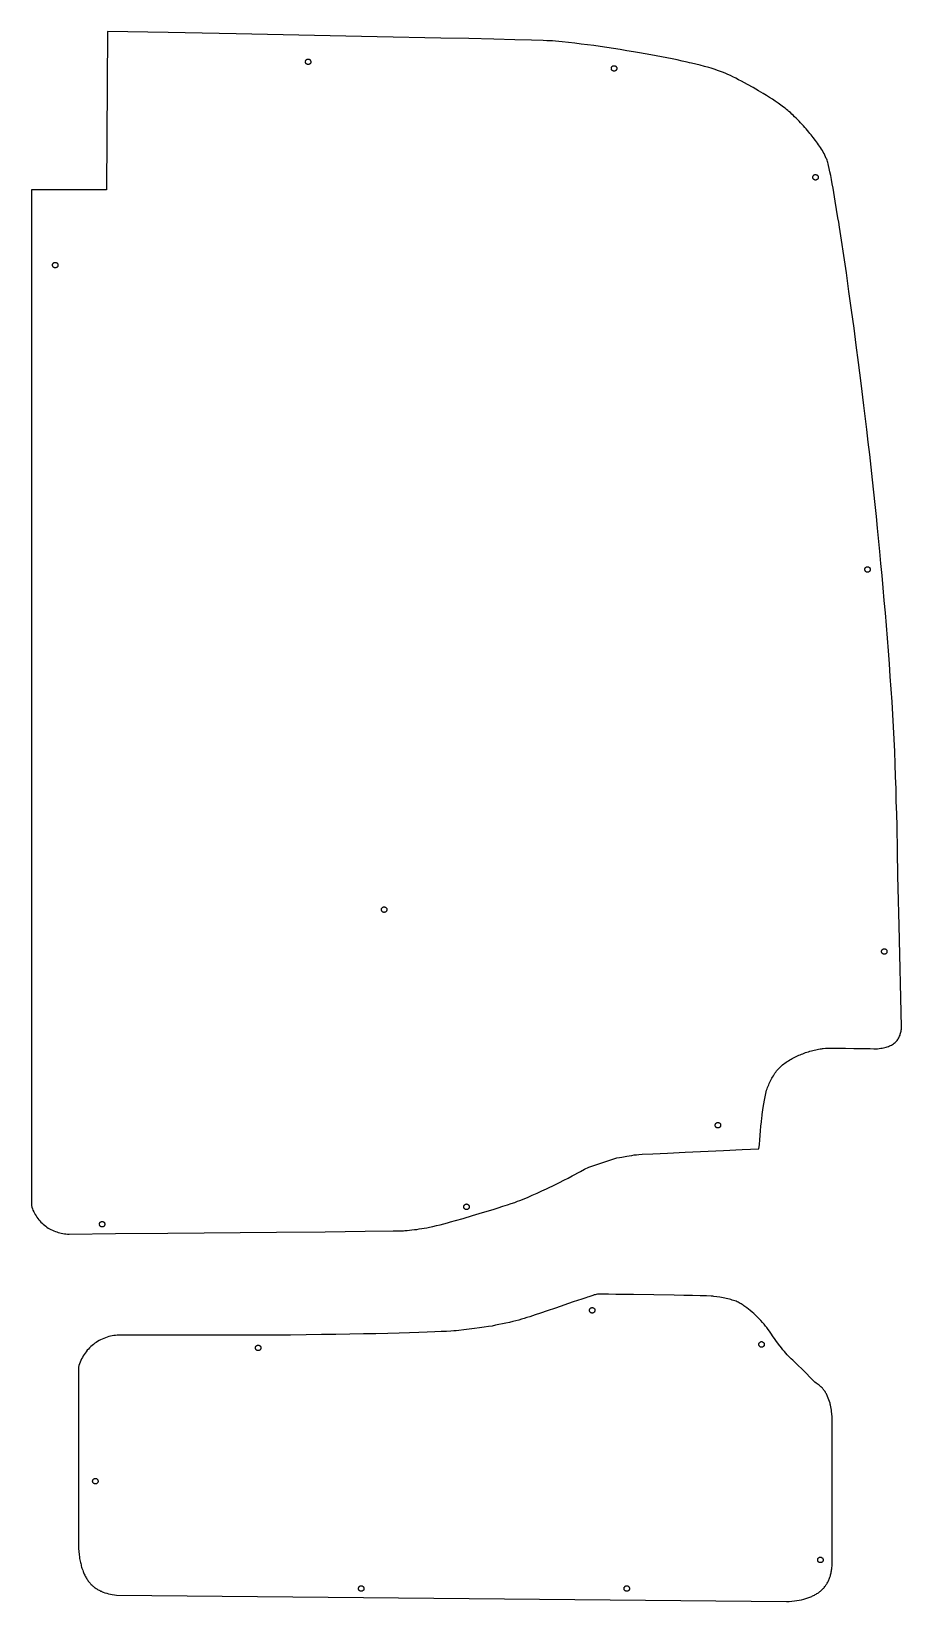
# Model space of a CAD drawing. Extents: x 100 to 8621, y -7991 to 8.
# Drawn here: x 3629 to 4263, y -6687 to -5544 of the extents above; entities that cross this region are included whole.
import ezdxf

# ---------------------------------------------------------------- set-up
doc = ezdxf.new("R2010")
doc.units = 0
doc.layers.add('Default_Layer', color=1, linetype='CONTINUOUS')

msp = doc.modelspace()

# ---------------------------------------------------------------- linework, layer by layer
at = {"layer": 'Default_Layer'}
for points in [[(4055.1, -6364.3), (4056.9, -6364), (4058.7, -6363.7), (4062.3, -6363), (4064.1, -6362.7), (4065.9, -6362.4), (4067.7, -6362.1), (4069.5, -6361.9), (4071, -6361.8), (4073.5, -6361.6), (4081.3, -6361.2), (4092, -6360.7), (4104.8, -6360.1), (4132.9, -6358.8), (4146.5, -6358.2), (4158.6, -6357.7), (4158.9, -6354.4), (4159.2, -6351.1), (4159.8, -6344.4), (4160.1, -6341.1), (4160.4, -6338), (4160.7, -6335.1), (4160.9, -6333.7), (4161, -6332.5), (4161.8, -6327.4), (4162.2, -6324.8), (4162.6, -6322.2), (4162.8, -6320.9), (4163.1, -6319.7), (4163.3, -6318.5), (4163.6, -6317.3), (4163.9, -6316.1), (4164.2, -6315), (4164.6, -6314), (4164.9, -6313), (4165.3, -6312), (4165.7, -6311), (4166.1, -6310), (4166.6, -6309.1), (4167, -6308.1), (4167.5, -6307.1), (4168, -6306.2), (4168.5, -6305.3), (4169.1, -6304.4), (4169.6, -6303.5), (4170.2, -6302.6), (4170.8, -6301.7), (4171.5, -6300.9), (4172.1, -6300.1), (4172.8, -6299.3), (4173.5, -6298.5), (4174.3, -6297.8), (4175.1, -6297.1), (4175.8, -6296.4), (4176.7, -6295.8), (4177.5, -6295.1), (4178.4, -6294.5), (4179.2, -6293.9), (4180.1, -6293.4), (4181.1, -6292.8), (4182, -6292.3), (4182.9, -6291.8), (4183.8, -6291.3), (4185.7, -6290.4), (4187.6, -6289.5), (4188.6, -6289.1), (4189.6, -6288.7), (4190.6, -6288.3), (4191.6, -6287.9), (4192.6, -6287.5), (4193.6, -6287.2), (4194.7, -6286.9), (4195.7, -6286.5), (4196.8, -6286.2), (4197.8, -6286), (4198.9, -6285.7), (4200, -6285.4), (4201, -6285.2), (4202.1, -6285), (4203.2, -6284.8), (4204.2, -6284.7), (4204.8, -6284.6), (4205.5, -6284.5), (4207.1, -6284.4), (4209, -6284.4), (4211.1, -6284.3), (4213.5, -6284.3), (4216.1, -6284.3), (4221.7, -6284.4), (4227.7, -6284.5), (4233.7, -6284.6), (4239.6, -6284.6), (4242.4, -6284.7), (4245, -6284.7), (4246.2, -6284.6), (4247.3, -6284.4), (4248.3, -6284.3), (4249.3, -6284.1), (4250.3, -6283.9), (4251.2, -6283.6), (4252.1, -6283.3), (4253, -6283), (4253.8, -6282.7), (4254.5, -6282.4), (4255.2, -6282), (4255.9, -6281.6), (4256.6, -6281.1), (4257.2, -6280.7), (4257.8, -6280.2), (4258.3, -6279.7), (4258.8, -6279.1), (4259.3, -6278.6), (4259.7, -6278), (4260.1, -6277.4), (4260.5, -6276.8), (4260.8, -6276.2), (4261.1, -6275.5), (4261.4, -6274.8), (4261.6, -6274.1), (4261.8, -6273.4), (4262, -6272.7), (4262.2, -6271.9), (4262.3, -6271.2), (4262.4, -6270.4), (4262.5, -6269.6), (4262.5, -6268.8), (4260.7, -6194.9), (4260.5, -6185.9), (4260.3, -6176.8), (4259.9, -6158.7), (4259.5, -6140.6), (4259.2, -6122.5), (4259, -6113.5), (4258.7, -6104.4), (4258.5, -6095.4), (4258.2, -6086.3), (4257.9, -6077.3), (4257.5, -6068.2), (4257.1, -6059.2), (4256.6, -6050.1), (4256.1, -6041.1), (4255.6, -6031.9), (4255, -6022.7), (4254.3, -6013.5), (4253.7, -6004.2), (4253, -5994.9), (4252.2, -5985.6), (4251.5, -5976.4), (4250.7, -5967.2), (4249.9, -5958.1), (4249.1, -5949), (4248.3, -5940), (4247.5, -5931.2), (4246.7, -5922.4), (4245, -5905.4), (4244.2, -5896.9), (4243.3, -5888.2), (4242.3, -5879.2), (4241.3, -5870.1), (4240.3, -5861), (4239.3, -5851.8), (4238.2, -5842.7), (4237.2, -5833.6), (4235.1, -5816.1), (4233, -5799.7), (4231.2, -5784.8), (4229.5, -5772), (4227.9, -5759.7), (4226.1, -5746.5), (4224.2, -5732.9), (4222.3, -5719.5), (4220.5, -5706.8), (4218.8, -5695.5), (4217.4, -5686.2), (4216.8, -5682.4), (4216.2, -5679.3), (4214.2, -5667.3), (4213.1, -5660.9), (4212.6, -5657.7), (4212, -5654.6), (4211.5, -5651.5), (4210.9, -5648.6), (4210.3, -5645.9), (4209.8, -5643.4), (4209.3, -5641.1), (4209, -5640), (4208.7, -5639.1), (4208.5, -5638.2), (4208.2, -5637.4), (4208, -5636.6), (4207.7, -5636), (4207.2, -5634.8), (4206.7, -5633.7), (4206.1, -5632.5), (4205.5, -5631.4), (4204.9, -5630.3), (4204.2, -5629.2), (4203.5, -5628.2), (4202.8, -5627.1), (4202.1, -5626.1), (4201.3, -5625), (4199.8, -5623), (4198.2, -5620.9), (4196.6, -5618.9), (4195.8, -5617.9), (4195, -5616.9), (4194, -5615.8), (4193.1, -5614.6), (4192.1, -5613.5), (4191, -5612.4), (4188.9, -5610.1), (4187.8, -5608.9), (4186.7, -5607.8), (4185.7, -5606.7), (4184.6, -5605.7), (4183.5, -5604.6), (4182.5, -5603.7), (4181.5, -5602.7), (4180.5, -5601.9), (4179.6, -5601.1), (4178.6, -5600.3), (4177.6, -5599.5), (4176.6, -5598.7), (4175.6, -5598), (4174.6, -5597.2), (4172.6, -5595.8), (4170.5, -5594.4), (4168.4, -5593), (4166.3, -5591.7), (4164.1, -5590.3), (4161.6, -5588.8), (4158.2, -5586.8), (4154.4, -5584.5), (4150.2, -5582.2), (4148, -5581), (4145.9, -5579.8), (4143.7, -5578.7), (4141.7, -5577.6), (4139.7, -5576.6), (4137.8, -5575.7), (4136, -5574.8), (4134.4, -5574.1), (4132.9, -5573.5), (4131.4, -5572.9), (4129.9, -5572.4), (4128.4, -5571.9), (4126.8, -5571.3), (4125.3, -5570.9), (4123.7, -5570.4), (4122.1, -5569.9), (4119, -5569.1), (4115.9, -5568.2), (4112.7, -5567.4), (4109.5, -5566.7), (4107.9, -5566.3), (4106.3, -5565.9), (4102.7, -5565.1), (4099.1, -5564.3), (4095.3, -5563.6), (4091.4, -5562.8), (4087.5, -5562.1), (4079.8, -5560.7), (4071.6, -5559.2), (4067.1, -5558.4), (4062.3, -5557.6), (4057.5, -5556.8), (4052.6, -5556), (4047.8, -5555.2), (4043, -5554.6), (4038.4, -5553.9), (4033.8, -5553.3), (4029.1, -5552.7), (4024.5, -5552.1), (4019.8, -5551.6), (4015.2, -5551.1), (4012.8, -5550.9), (4010.5, -5550.7), (4008.2, -5550.5), (4005.8, -5550.3), (4004.1, -5550.3), (4001.4, -5550.2), (3992.8, -5549.9), (3980.7, -5549.6), (3965.4, -5549.2), (3947.3, -5548.8), (3926.8, -5548.4), (3880.5, -5547.5), (3777.8, -5545.4), (3728.2, -5544.4), (3684, -5543.5), (3683.3, -5658.9), (3628.5, -5658.9), (3628.5, -6399), (3628.9, -6400.2), (3629.3, -6401.3), (3629.7, -6402.4), (3630.2, -6403.4), (3630.7, -6404.5), (3631.3, -6405.5), (3631.9, -6406.5), (3632.5, -6407.4), (3633.2, -6408.4), (3633.9, -6409.3), (3634.7, -6410.1), (3635.5, -6411), (3636.3, -6411.8), (3637.2, -6412.5), (3638, -6413.3), (3639, -6414), (3639.9, -6414.7), (3640.8, -6415.3), (3641.8, -6415.9), (3642.8, -6416.4), (3643.9, -6416.9), (3644.9, -6417.4), (3646, -6417.8), (3647, -6418.2), (3648.1, -6418.6), (3649.2, -6418.9), (3650.3, -6419.1), (3651.5, -6419.4), (3652.6, -6419.5), (3653.7, -6419.6), (3654.9, -6419.7), (3656, -6419.7), (3689.8, -6419.4), (3728, -6419), (3807.1, -6418.3), (3842.6, -6418), (3871.8, -6417.7), (3892, -6417.4), (3897.9, -6417.3), (3899.7, -6417.3), (3900.5, -6417.2), (3902.3, -6417.1), (3904.1, -6416.9), (3905.8, -6416.7), (3907.6, -6416.5), (3909.4, -6416.3), (3911.1, -6416), (3912.9, -6415.7), (3914.6, -6415.4), (3916.6, -6415.1), (3918.7, -6414.6), (3921.1, -6414.1), (3923.7, -6413.5), (3926.3, -6412.9), (3929, -6412.3), (3931.6, -6411.6), (3934, -6410.9), (3937.6, -6409.9), (3943, -6408.3), (3949.8, -6406.3), (3957.3, -6404.1), (3964.9, -6401.7), (3968.6, -6400.6), (3972.1, -6399.5), (3975.3, -6398.4), (3978.2, -6397.4), (3980.7, -6396.6), (3982.7, -6395.8), (3984.5, -6395.2), (3986.3, -6394.5), (3988.1, -6393.7), (3989.9, -6393), (3993.4, -6391.4), (3997, -6389.9), (4000.5, -6388.3), (4003.9, -6386.7), (4010.3, -6383.6), (4013.4, -6382.1), (4016.5, -6380.5), (4019.5, -6378.9), (4022.6, -6377.3), (4028.6, -6374.1), (4031.6, -6372.5), (4034.7, -6370.9), (4055.1, -6364.3)], [(3828.1, -5565.7), (3828.2, -5565.5), (3828.2, -5565.3), (3828.2, -5565.1), (3828.3, -5564.9), (3828.4, -5564.7), (3828.5, -5564.6), (3828.6, -5564.4), (3828.7, -5564.3), (3828.9, -5564.1), (3829, -5564), (3829.2, -5563.9), (3829.4, -5563.8), (3829.5, -5563.8), (3829.7, -5563.7), (3829.9, -5563.7), (3830.1, -5563.7), (3830.3, -5563.7), (3830.5, -5563.7), (3830.7, -5563.8), (3830.9, -5563.8), (3831.1, -5563.9), (3831.3, -5564), (3831.4, -5564.1), (3831.6, -5564.3), (3831.7, -5564.4), (3831.8, -5564.6), (3831.9, -5564.7), (3832, -5564.9), (3832.1, -5565.1), (3832.1, -5565.3), (3832.1, -5565.5), (3832.1, -5565.7), (3832.1, -5565.9), (3832.1, -5566.1), (3832.1, -5566.3), (3832, -5566.5), (3831.9, -5566.6), (3831.8, -5566.8), (3831.7, -5567), (3831.6, -5567.1), (3831.4, -5567.2), (3831.3, -5567.3), (3831.1, -5567.4), (3830.9, -5567.5), (3830.7, -5567.6), (3830.5, -5567.6), (3830.3, -5567.7), (3830.1, -5567.7), (3829.9, -5567.7), (3829.7, -5567.6), (3829.5, -5567.6), (3829.4, -5567.5), (3829.2, -5567.4), (3829, -5567.3), (3828.9, -5567.2), (3828.7, -5567.1), (3828.6, -5567), (3828.5, -5566.8), (3828.4, -5566.6), (3828.3, -5566.5), (3828.2, -5566.3), (3828.2, -5566.1), (3828.2, -5565.9), (3828.1, -5565.7)], [(4051, -5570.5), (4051.1, -5570.2), (4051.1, -5570), (4051.1, -5569.9), (4051.2, -5569.7), (4051.3, -5569.5), (4051.4, -5569.3), (4051.5, -5569.2), (4051.6, -5569), (4051.8, -5568.9), (4051.9, -5568.8), (4052.1, -5568.7), (4052.3, -5568.6), (4052.4, -5568.5), (4052.6, -5568.5), (4052.8, -5568.5), (4053, -5568.5), (4053.2, -5568.5), (4053.4, -5568.5), (4053.6, -5568.5), (4053.8, -5568.6), (4054, -5568.7), (4054.2, -5568.8), (4054.3, -5568.9), (4054.5, -5569), (4054.6, -5569.2), (4054.7, -5569.3), (4054.8, -5569.5), (4054.9, -5569.7), (4055, -5569.9), (4055, -5570), (4055, -5570.2), (4055, -5570.5), (4055, -5570.7), (4055, -5570.9), (4055, -5571), (4054.9, -5571.2), (4054.8, -5571.4), (4054.7, -5571.6), (4054.6, -5571.7), (4054.5, -5571.9), (4054.3, -5572), (4054.2, -5572.1), (4054, -5572.2), (4053.8, -5572.3), (4053.6, -5572.4), (4053.4, -5572.4), (4053.2, -5572.4), (4053, -5572.5), (4052.8, -5572.4), (4052.6, -5572.4), (4052.4, -5572.4), (4052.3, -5572.3), (4052.1, -5572.2), (4051.9, -5572.1), (4051.8, -5572), (4051.6, -5571.9), (4051.5, -5571.7), (4051.4, -5571.6), (4051.3, -5571.4), (4051.2, -5571.2), (4051.1, -5571), (4051.1, -5570.9), (4051.1, -5570.7), (4051, -5570.5)], [(4197.8, -5649.8), (4197.9, -5649.6), (4197.9, -5649.4), (4197.9, -5649.2), (4198, -5649), (4198.1, -5648.8), (4198.2, -5648.7), (4198.3, -5648.5), (4198.4, -5648.4), (4198.6, -5648.2), (4198.7, -5648.1), (4198.9, -5648), (4199.1, -5647.9), (4199.2, -5647.9), (4199.4, -5647.8), (4199.6, -5647.8), (4199.8, -5647.8), (4200, -5647.8), (4200.2, -5647.8), (4200.4, -5647.9), (4200.6, -5647.9), (4200.8, -5648), (4201, -5648.1), (4201.1, -5648.2), (4201.3, -5648.4), (4201.4, -5648.5), (4201.5, -5648.7), (4201.6, -5648.8), (4201.7, -5649), (4201.8, -5649.2), (4201.8, -5649.4), (4201.8, -5649.6), (4201.8, -5649.8), (4201.8, -5650), (4201.8, -5650.2), (4201.8, -5650.4), (4201.7, -5650.6), (4201.6, -5650.7), (4201.5, -5650.9), (4201.4, -5651.1), (4201.3, -5651.2), (4201.1, -5651.3), (4201, -5651.4), (4200.8, -5651.5), (4200.6, -5651.6), (4200.4, -5651.7), (4200.2, -5651.7), (4200, -5651.8), (4199.8, -5651.8), (4199.6, -5651.8), (4199.4, -5651.7), (4199.2, -5651.7), (4199.1, -5651.6), (4198.9, -5651.5), (4198.7, -5651.4), (4198.6, -5651.3), (4198.4, -5651.2), (4198.3, -5651.1), (4198.2, -5650.9), (4198.1, -5650.7), (4198, -5650.6), (4197.9, -5650.4), (4197.9, -5650.2), (4197.9, -5650), (4197.8, -5649.8)], [(3643.9, -5713.8), (3644, -5713.6), (3644, -5713.4), (3644, -5713.2), (3644.1, -5713), (3644.2, -5712.8), (3644.3, -5712.7), (3644.4, -5712.5), (3644.5, -5712.4), (3644.7, -5712.2), (3644.8, -5712.1), (3645, -5712), (3645.2, -5711.9), (3645.3, -5711.9), (3645.5, -5711.8), (3645.7, -5711.8), (3645.9, -5711.8), (3646.1, -5711.8), (3646.3, -5711.8), (3646.5, -5711.9), (3646.7, -5711.9), (3646.9, -5712), (3647.1, -5712.1), (3647.2, -5712.2), (3647.4, -5712.4), (3647.5, -5712.5), (3647.6, -5712.7), (3647.7, -5712.8), (3647.8, -5713), (3647.9, -5713.2), (3647.9, -5713.4), (3647.9, -5713.6), (3647.9, -5713.8), (3647.9, -5714), (3647.9, -5714.2), (3647.9, -5714.4), (3647.8, -5714.6), (3647.7, -5714.7), (3647.6, -5714.9), (3647.5, -5715.1), (3647.4, -5715.2), (3647.2, -5715.3), (3647.1, -5715.4), (3646.9, -5715.5), (3646.7, -5715.6), (3646.5, -5715.7), (3646.3, -5715.7), (3646.1, -5715.8), (3645.9, -5715.8), (3645.7, -5715.8), (3645.5, -5715.7), (3645.3, -5715.7), (3645.2, -5715.6), (3645, -5715.5), (3644.8, -5715.4), (3644.7, -5715.3), (3644.5, -5715.2), (3644.4, -5715.1), (3644.3, -5714.9), (3644.2, -5714.7), (3644.1, -5714.6), (3644, -5714.4), (3644, -5714.2), (3644, -5714), (3643.9, -5713.8)], [(4235.7, -5935.5), (4235.8, -5935.3), (4235.8, -5935.1), (4235.8, -5934.9), (4235.9, -5934.7), (4236, -5934.6), (4236.1, -5934.4), (4236.2, -5934.2), (4236.3, -5934.1), (4236.5, -5934), (4236.6, -5933.9), (4236.8, -5933.8), (4237, -5933.7), (4237.1, -5933.6), (4237.3, -5933.6), (4237.5, -5933.5), (4237.7, -5933.5), (4237.9, -5933.5), (4238.1, -5933.6), (4238.3, -5933.6), (4238.5, -5933.7), (4238.7, -5933.8), (4238.9, -5933.9), (4239, -5934), (4239.2, -5934.1), (4239.3, -5934.2), (4239.4, -5934.4), (4239.5, -5934.6), (4239.6, -5934.7), (4239.7, -5934.9), (4239.7, -5935.1), (4239.7, -5935.3), (4239.7, -5935.5), (4239.7, -5935.7), (4239.7, -5935.9), (4239.7, -5936.1), (4239.6, -5936.3), (4239.5, -5936.5), (4239.4, -5936.6), (4239.3, -5936.8), (4239.2, -5936.9), (4239, -5937.1), (4238.9, -5937.2), (4238.7, -5937.3), (4238.5, -5937.4), (4238.3, -5937.4), (4238.1, -5937.5), (4237.9, -5937.5), (4237.7, -5937.5), (4237.5, -5937.5), (4237.3, -5937.5), (4237.1, -5937.4), (4237, -5937.4), (4236.8, -5937.3), (4236.6, -5937.2), (4236.5, -5937.1), (4236.3, -5936.9), (4236.2, -5936.8), (4236.1, -5936.6), (4236, -5936.5), (4235.9, -5936.3), (4235.8, -5936.1), (4235.8, -5935.9), (4235.8, -5935.7), (4235.7, -5935.5)], [(3883.5, -6183.4), (3883.6, -6183.2), (3883.6, -6183), (3883.6, -6182.8), (3883.7, -6182.6), (3883.8, -6182.4), (3883.9, -6182.3), (3884, -6182.1), (3884.1, -6182), (3884.3, -6181.8), (3884.4, -6181.7), (3884.6, -6181.6), (3884.8, -6181.5), (3884.9, -6181.5), (3885.1, -6181.4), (3885.3, -6181.4), (3885.5, -6181.4), (3885.7, -6181.4), (3885.9, -6181.4), (3886.1, -6181.5), (3886.3, -6181.5), (3886.5, -6181.6), (3886.7, -6181.7), (3886.8, -6181.8), (3887, -6182), (3887.1, -6182.1), (3887.2, -6182.3), (3887.3, -6182.4), (3887.4, -6182.6), (3887.5, -6182.8), (3887.5, -6183), (3887.5, -6183.2), (3887.5, -6183.4), (3887.5, -6183.6), (3887.5, -6183.8), (3887.5, -6184), (3887.4, -6184.1), (3887.3, -6184.3), (3887.2, -6184.5), (3887.1, -6184.6), (3887, -6184.8), (3886.8, -6184.9), (3886.7, -6185), (3886.5, -6185.1), (3886.3, -6185.2), (3886.1, -6185.3), (3885.9, -6185.3), (3885.7, -6185.4), (3885.5, -6185.4), (3885.3, -6185.4), (3885.1, -6185.3), (3884.9, -6185.3), (3884.8, -6185.2), (3884.6, -6185.1), (3884.4, -6185), (3884.3, -6184.9), (3884.1, -6184.8), (3884, -6184.6), (3883.9, -6184.5), (3883.8, -6184.3), (3883.7, -6184.1), (3883.6, -6184), (3883.6, -6183.8), (3883.6, -6183.6), (3883.5, -6183.4)], [(4247.9, -6213.9), (4248, -6213.6), (4248, -6213.4), (4248, -6213.3), (4248.1, -6213.1), (4248.2, -6212.9), (4248.3, -6212.7), (4248.4, -6212.6), (4248.5, -6212.4), (4248.7, -6212.3), (4248.8, -6212.2), (4249, -6212.1), (4249.2, -6212), (4249.3, -6211.9), (4249.5, -6211.9), (4249.7, -6211.9), (4249.9, -6211.9), (4250.1, -6211.9), (4250.3, -6211.9), (4250.5, -6211.9), (4250.7, -6212), (4250.9, -6212.1), (4251.1, -6212.2), (4251.2, -6212.3), (4251.4, -6212.4), (4251.5, -6212.6), (4251.6, -6212.7), (4251.7, -6212.9), (4251.8, -6213.1), (4251.9, -6213.3), (4251.9, -6213.4), (4251.9, -6213.6), (4251.9, -6213.9), (4251.9, -6214.1), (4251.9, -6214.3), (4251.9, -6214.4), (4251.8, -6214.6), (4251.7, -6214.8), (4251.6, -6215), (4251.5, -6215.1), (4251.4, -6215.3), (4251.2, -6215.4), (4251.1, -6215.5), (4250.9, -6215.6), (4250.7, -6215.7), (4250.5, -6215.8), (4250.3, -6215.8), (4250.1, -6215.8), (4249.9, -6215.9), (4249.7, -6215.8), (4249.5, -6215.8), (4249.3, -6215.8), (4249.2, -6215.7), (4249, -6215.6), (4248.8, -6215.5), (4248.7, -6215.4), (4248.5, -6215.3), (4248.4, -6215.1), (4248.3, -6215), (4248.2, -6214.8), (4248.1, -6214.6), (4248, -6214.4), (4248, -6214.3), (4248, -6214.1), (4247.9, -6213.9)], [(4126.7, -6340.4), (4126.8, -6340.2), (4126.8, -6340), (4126.8, -6339.8), (4126.9, -6339.7), (4127, -6339.5), (4127.1, -6339.3), (4127.2, -6339.2), (4127.3, -6339), (4127.5, -6338.9), (4127.6, -6338.8), (4127.8, -6338.7), (4128, -6338.6), (4128.1, -6338.5), (4128.3, -6338.5), (4128.5, -6338.5), (4128.7, -6338.4), (4128.9, -6338.5), (4129.1, -6338.5), (4129.3, -6338.5), (4129.5, -6338.6), (4129.7, -6338.7), (4129.9, -6338.8), (4130, -6338.9), (4130.2, -6339), (4130.3, -6339.2), (4130.4, -6339.3), (4130.5, -6339.5), (4130.6, -6339.7), (4130.7, -6339.8), (4130.7, -6340), (4130.7, -6340.2), (4130.7, -6340.4), (4130.7, -6340.6), (4130.7, -6340.8), (4130.7, -6341), (4130.6, -6341.2), (4130.5, -6341.4), (4130.4, -6341.6), (4130.3, -6341.7), (4130.2, -6341.9), (4130, -6342), (4129.9, -6342.1), (4129.7, -6342.2), (4129.5, -6342.3), (4129.3, -6342.4), (4129.1, -6342.4), (4128.9, -6342.4), (4128.7, -6342.4), (4128.5, -6342.4), (4128.3, -6342.4), (4128.1, -6342.4), (4128, -6342.3), (4127.8, -6342.2), (4127.6, -6342.1), (4127.5, -6342), (4127.3, -6341.9), (4127.2, -6341.7), (4127.1, -6341.6), (4127, -6341.4), (4126.9, -6341.2), (4126.8, -6341), (4126.8, -6340.8), (4126.8, -6340.6), (4126.7, -6340.4)], [(3943.5, -6399.8), (3943.6, -6399.6), (3943.6, -6399.4), (3943.6, -6399.2), (3943.7, -6399.1), (3943.8, -6398.9), (3943.9, -6398.7), (3944, -6398.6), (3944.1, -6398.4), (3944.3, -6398.3), (3944.4, -6398.2), (3944.6, -6398.1), (3944.8, -6398), (3944.9, -6397.9), (3945.1, -6397.9), (3945.3, -6397.9), (3945.5, -6397.8), (3945.7, -6397.9), (3945.9, -6397.9), (3946.1, -6397.9), (3946.3, -6398), (3946.5, -6398.1), (3946.7, -6398.2), (3946.8, -6398.3), (3947, -6398.4), (3947.1, -6398.6), (3947.2, -6398.7), (3947.3, -6398.9), (3947.4, -6399.1), (3947.5, -6399.2), (3947.5, -6399.4), (3947.5, -6399.6), (3947.5, -6399.8), (3947.5, -6400), (3947.5, -6400.2), (3947.5, -6400.4), (3947.4, -6400.6), (3947.3, -6400.8), (3947.2, -6401), (3947.1, -6401.1), (3947, -6401.3), (3946.8, -6401.4), (3946.7, -6401.5), (3946.5, -6401.6), (3946.3, -6401.7), (3946.1, -6401.8), (3945.9, -6401.8), (3945.7, -6401.8), (3945.5, -6401.8), (3945.3, -6401.8), (3945.1, -6401.8), (3944.9, -6401.8), (3944.8, -6401.7), (3944.6, -6401.6), (3944.4, -6401.5), (3944.3, -6401.4), (3944.1, -6401.3), (3944, -6401.1), (3943.9, -6401), (3943.8, -6400.8), (3943.7, -6400.6), (3943.6, -6400.4), (3943.6, -6400.2), (3943.6, -6400), (3943.5, -6399.8)], [(3678, -6412.5), (3678.1, -6412.3), (3678.1, -6412.1), (3678.1, -6411.9), (3678.2, -6411.8), (3678.3, -6411.6), (3678.4, -6411.4), (3678.5, -6411.3), (3678.6, -6411.1), (3678.8, -6411), (3678.9, -6410.9), (3679.1, -6410.8), (3679.3, -6410.7), (3679.4, -6410.6), (3679.6, -6410.6), (3679.8, -6410.6), (3680, -6410.5), (3680.2, -6410.6), (3680.4, -6410.6), (3680.6, -6410.6), (3680.8, -6410.7), (3681, -6410.8), (3681.2, -6410.9), (3681.3, -6411), (3681.5, -6411.1), (3681.6, -6411.3), (3681.7, -6411.4), (3681.8, -6411.6), (3681.9, -6411.8), (3682, -6411.9), (3682, -6412.1), (3682, -6412.3), (3682, -6412.5), (3682, -6412.7), (3682, -6412.9), (3682, -6413.1), (3681.9, -6413.3), (3681.8, -6413.5), (3681.7, -6413.7), (3681.6, -6413.8), (3681.5, -6414), (3681.3, -6414.1), (3681.2, -6414.2), (3681, -6414.3), (3680.8, -6414.4), (3680.6, -6414.5), (3680.4, -6414.5), (3680.2, -6414.5), (3680, -6414.5), (3679.8, -6414.5), (3679.6, -6414.5), (3679.4, -6414.5), (3679.3, -6414.4), (3679.1, -6414.3), (3678.9, -6414.2), (3678.8, -6414.1), (3678.6, -6414), (3678.5, -6413.8), (3678.4, -6413.7), (3678.3, -6413.5), (3678.2, -6413.3), (3678.1, -6413.1), (3678.1, -6412.9), (3678.1, -6412.7), (3678, -6412.5)], [(3662.9, -6516.6), (3662.9, -6648.9), (3663.1, -6651.1), (3663.3, -6653.2), (3663.6, -6655.2), (3663.7, -6656.2), (3663.9, -6657.1), (3664.1, -6658), (3664.3, -6658.9), (3664.5, -6659.8), (3664.7, -6660.7), (3664.9, -6661.5), (3665.1, -6662.4), (3665.4, -6663.2), (3665.7, -6664), (3665.9, -6664.7), (3666.2, -6665.5), (3666.5, -6666.2), (3666.8, -6666.9), (3667.1, -6667.6), (3667.4, -6668.3), (3667.8, -6668.9), (3668.1, -6669.6), (3668.5, -6670.2), (3668.9, -6670.8), (3669.2, -6671.4), (3669.6, -6671.9), (3670, -6672.5), (3670.4, -6673), (3670.9, -6673.5), (3671.3, -6674), (3671.7, -6674.5), (3672.2, -6675), (3672.7, -6675.4), (3673.1, -6675.9), (3673.6, -6676.3), (3674.1, -6676.7), (3674.6, -6677.1), (3675.1, -6677.5), (3675.7, -6677.9), (3676.2, -6678.2), (3676.8, -6678.6), (3677.3, -6678.9), (3677.9, -6679.2), (3678.5, -6679.5), (3679, -6679.8), (3679.6, -6680), (3680.2, -6680.3), (3680.9, -6680.6), (3682.1, -6681), (3683.4, -6681.4), (3684.8, -6681.8), (3686.1, -6682.1), (3687.5, -6682.4), (3689, -6682.6), (3690.5, -6682.8), (4178.7, -6687.5), (4180.7, -6687.4), (4182.6, -6687.2), (4184.5, -6687), (4186.3, -6686.7), (4188, -6686.4), (4189.7, -6686.1), (4191.3, -6685.7), (4192.8, -6685.3), (4193.6, -6685), (4194.3, -6684.8), (4195, -6684.5), (4195.7, -6684.3), (4196.4, -6684), (4197.1, -6683.7), (4197.7, -6683.4), (4198.4, -6683.1), (4199, -6682.8), (4199.6, -6682.4), (4200.2, -6682.1), (4200.8, -6681.7), (4201.4, -6681.4), (4201.9, -6681), (4202.4, -6680.6), (4203, -6680.2), (4203.5, -6679.8), (4204, -6679.4), (4204.4, -6678.9), (4204.9, -6678.5), (4205.3, -6678), (4205.8, -6677.6), (4206.2, -6677.1), (4206.6, -6676.6), (4207, -6676.1), (4207.3, -6675.6), (4207.7, -6675.1), (4208, -6674.5), (4208.4, -6674), (4208.7, -6673.4), (4209, -6672.9), (4209.3, -6672.3), (4209.5, -6671.7), (4209.8, -6671.1), (4210, -6670.5), (4210.2, -6669.8), (4210.5, -6669.2), (4210.7, -6668.6), (4210.8, -6667.9), (4211, -6667.2), (4211.2, -6666.5), (4211.3, -6665.8), (4211.4, -6665.1), (4211.5, -6664.4), (4211.6, -6663.7), (4211.7, -6662.9), (4211.9, -6661.4), (4211.9, -6629.7), (4212, -6595), (4212, -6579.3), (4212, -6566.3), (4211.9, -6557.2), (4211.9, -6554.4), (4211.9, -6553.1), (4211.7, -6550.5), (4211.5, -6549.3), (4211.4, -6548), (4211.2, -6546.8), (4211, -6545.5), (4210.7, -6544.3), (4210.6, -6543.7), (4210.4, -6543), (4210, -6541.8), (4209.6, -6540.6), (4209.1, -6539.3), (4208.6, -6538.1), (4208.3, -6537.4), (4208.1, -6536.8), (4207.8, -6536.2), (4207.4, -6535.6), (4207.1, -6535.1), (4206.8, -6534.5), (4206.4, -6534), (4206, -6533.4), (4205.6, -6532.9), (4205.2, -6532.5), (4204.8, -6532), (4204.3, -6531.6), (4203.9, -6531.1), (4203.4, -6530.7), (4202.4, -6529.9), (4200.3, -6528.3), (4199.3, -6527.5), (4198.9, -6527.1), (4198.4, -6526.6), (4197.3, -6525.6), (4196, -6524.3), (4192.9, -6521.1), (4189.8, -6518), (4187.3, -6515.4), (4186.3, -6514.5), (4185.2, -6513.5), (4183.2, -6511.6), (4182.1, -6510.6), (4181.1, -6509.6), (4180.2, -6508.6), (4179.2, -6507.6), (4178.2, -6506.5), (4177.2, -6505.3), (4176.1, -6504), (4175.1, -6502.6), (4172.9, -6499.9), (4170.9, -6497.2), (4169.9, -6495.9), (4169, -6494.5), (4167.2, -6491.9), (4166.3, -6490.5), (4165.3, -6489.2), (4164.4, -6487.9), (4163.9, -6487.3), (4163.4, -6486.7), (4162.3, -6485.4), (4161.2, -6484.1), (4160, -6482.8), (4158.7, -6481.5), (4157.5, -6480.2), (4156.2, -6478.9), (4154.9, -6477.7), (4153.6, -6476.6), (4152.3, -6475.5), (4151.1, -6474.5), (4149.7, -6473.4), (4148.4, -6472.4), (4147.7, -6471.9), (4147, -6471.5), (4146.3, -6471), (4145.6, -6470.6), (4144.9, -6470.2), (4144.2, -6469.8), (4143.5, -6469.4), (4142.7, -6469), (4141.9, -6468.7), (4141, -6468.4), (4140.1, -6468.1), (4139.1, -6467.8), (4138.1, -6467.5), (4137.1, -6467.2), (4136, -6466.9), (4134.8, -6466.7), (4133.7, -6466.4), (4132.5, -6466.2), (4130.2, -6465.8), (4127.9, -6465.4), (4125.7, -6465.1), (4124.9, -6465), (4123.8, -6465), (4120.4, -6464.8), (4115.9, -6464.7), (4110.3, -6464.5), (4103.9, -6464.4), (4096.9, -6464.3), (4082, -6464), (4067.2, -6463.8), (4054.3, -6463.7), (4049.1, -6463.6), (4045, -6463.6), (4042.2, -6463.6), (4041.4, -6463.6), (4041, -6463.6), (4040.1, -6463.8), (4039.3, -6463.9), (4038.5, -6464.1), (4037.7, -6464.4), (4036.2, -6464.9), (4034.6, -6465.4), (4033.6, -6465.7), (4032.4, -6466.1), (4029.5, -6467.1), (4023.2, -6469.2), (4010.3, -6473.6), (4004.3, -6475.7), (3999.5, -6477.3), (3995.5, -6478.6), (3991.6, -6480), (3989.6, -6480.6), (3987.6, -6481.2), (3985.6, -6481.8), (3983.6, -6482.4), (3981.5, -6482.9), (3979.2, -6483.5), (3976.8, -6484.1), (3974.3, -6484.6), (3971.8, -6485.2), (3969.2, -6485.7), (3966.7, -6486.2), (3964.2, -6486.7), (3961.5, -6487.1), (3958.4, -6487.6), (3954.9, -6488.1), (3951.3, -6488.6), (3947.5, -6489.1), (3943.7, -6489.6), (3939.9, -6490), (3938.1, -6490.2), (3936.3, -6490.3), (3934.1, -6490.5), (3931, -6490.7), (3927.1, -6490.8), (3922.4, -6491), (3917, -6491.2), (3910.8, -6491.4), (3904, -6491.6), (3896.5, -6491.8), (3888.3, -6492.1), (3879.6, -6492.3), (3870.4, -6492.5), (3860.6, -6492.7), (3850.4, -6492.9), (3839.8, -6493), (3828.7, -6493.2), (3817.3, -6493.4), (3692.3, -6493.4), (3691, -6493.4), (3689.8, -6493.5), (3688.5, -6493.7), (3687.3, -6493.9), (3686.1, -6494.1), (3684.9, -6494.4), (3683.7, -6494.8), (3682.5, -6495.2), (3681.3, -6495.7), (3680.2, -6496.2), (3679, -6496.7), (3677.9, -6497.3), (3676.8, -6497.9), (3675.8, -6498.6), (3674.8, -6499.3), (3673.8, -6500.1), (3672.8, -6500.9), (3671.8, -6501.7), (3670.9, -6502.6), (3670.1, -6503.5), (3669.2, -6504.4), (3668.4, -6505.4), (3667.7, -6506.4), (3667, -6507.4), (3666.3, -6508.5), (3665.7, -6509.6), (3665.1, -6510.7), (3664.5, -6511.8), (3664, -6513), (3663.6, -6514.2), (3663.2, -6515.4), (3662.9, -6516.6)], [(4039.1, -6475.3), (4039.1, -6475.5), (4039.1, -6475.7), (4039, -6475.9), (4039, -6476), (4038.9, -6476.2), (4038.8, -6476.4), (4038.7, -6476.5), (4038.5, -6476.7), (4038.4, -6476.8), (4038.2, -6476.9), (4038.1, -6477), (4037.9, -6477.1), (4037.7, -6477.2), (4037.5, -6477.2), (4037.3, -6477.3), (4037.1, -6477.3), (4036.9, -6477.3), (4036.7, -6477.2), (4036.5, -6477.2), (4036.3, -6477.1), (4036.2, -6477), (4036, -6476.9), (4035.8, -6476.8), (4035.7, -6476.7), (4035.6, -6476.5), (4035.5, -6476.4), (4035.4, -6476.2), (4035.3, -6476), (4035.2, -6475.9), (4035.2, -6475.7), (4035.1, -6475.5), (4035.1, -6475.3), (4035.1, -6475.1), (4035.2, -6474.9), (4035.2, -6474.7), (4035.3, -6474.5), (4035.4, -6474.3), (4035.5, -6474.1), (4035.6, -6474), (4035.7, -6473.9), (4035.8, -6473.7), (4036, -6473.6), (4036.2, -6473.5), (4036.3, -6473.4), (4036.5, -6473.4), (4036.7, -6473.3), (4036.9, -6473.3), (4037.1, -6473.3), (4037.3, -6473.3), (4037.5, -6473.3), (4037.7, -6473.4), (4037.9, -6473.4), (4038.1, -6473.5), (4038.2, -6473.6), (4038.4, -6473.7), (4038.5, -6473.9), (4038.7, -6474), (4038.8, -6474.1), (4038.9, -6474.3), (4039, -6474.5), (4039, -6474.7), (4039.1, -6474.9), (4039.1, -6475.1), (4039.1, -6475.3)], [(3795.8, -6502.6), (3795.8, -6502.8), (3795.7, -6503), (3795.7, -6503.2), (3795.6, -6503.4), (3795.5, -6503.6), (3795.4, -6503.7), (3795.3, -6503.9), (3795.2, -6504), (3795, -6504.2), (3794.9, -6504.3), (3794.7, -6504.4), (3794.6, -6504.5), (3794.4, -6504.5), (3794.2, -6504.6), (3794, -6504.6), (3793.8, -6504.6), (3793.6, -6504.6), (3793.4, -6504.6), (3793.2, -6504.5), (3793, -6504.5), (3792.8, -6504.4), (3792.7, -6504.3), (3792.5, -6504.2), (3792.4, -6504), (3792.2, -6503.9), (3792.1, -6503.7), (3792, -6503.6), (3791.9, -6503.4), (3791.9, -6503.2), (3791.8, -6503), (3791.8, -6502.8), (3791.8, -6502.6), (3791.8, -6502.4), (3791.8, -6502.2), (3791.9, -6502), (3791.9, -6501.8), (3792, -6501.7), (3792.1, -6501.5), (3792.2, -6501.4), (3792.4, -6501.2), (3792.5, -6501.1), (3792.7, -6501), (3792.8, -6500.9), (3793, -6500.8), (3793.2, -6500.7), (3793.4, -6500.7), (3793.6, -6500.6), (3793.8, -6500.6), (3794, -6500.6), (3794.2, -6500.7), (3794.4, -6500.7), (3794.6, -6500.8), (3794.7, -6500.9), (3794.9, -6501), (3795, -6501.1), (3795.2, -6501.2), (3795.3, -6501.4), (3795.4, -6501.5), (3795.5, -6501.7), (3795.6, -6501.8), (3795.7, -6502), (3795.7, -6502.2), (3795.8, -6502.4), (3795.8, -6502.6)], [(4162.5, -6500.1), (4162.5, -6500.3), (4162.5, -6500.5), (4162.4, -6500.7), (4162.4, -6500.9), (4162.3, -6501.1), (4162.2, -6501.3), (4162.1, -6501.4), (4161.9, -6501.5), (4161.8, -6501.7), (4161.6, -6501.8), (4161.5, -6501.9), (4161.3, -6502), (4161.1, -6502), (4160.9, -6502.1), (4160.7, -6502.1), (4160.5, -6502.1), (4160.3, -6502.1), (4160.1, -6502.1), (4159.9, -6502), (4159.7, -6502), (4159.6, -6501.9), (4159.4, -6501.8), (4159.2, -6501.7), (4159.1, -6501.5), (4159, -6501.4), (4158.9, -6501.3), (4158.8, -6501.1), (4158.7, -6500.9), (4158.6, -6500.7), (4158.6, -6500.5), (4158.5, -6500.3), (4158.5, -6500.1), (4158.5, -6499.9), (4158.6, -6499.7), (4158.6, -6499.5), (4158.7, -6499.4), (4158.8, -6499.2), (4158.9, -6499), (4159, -6498.9), (4159.1, -6498.7), (4159.2, -6498.6), (4159.4, -6498.5), (4159.6, -6498.4), (4159.7, -6498.3), (4159.9, -6498.2), (4160.1, -6498.2), (4160.3, -6498.1), (4160.5, -6498.1), (4160.7, -6498.1), (4160.9, -6498.2), (4161.1, -6498.2), (4161.3, -6498.3), (4161.5, -6498.4), (4161.6, -6498.5), (4161.8, -6498.6), (4161.9, -6498.7), (4162.1, -6498.9), (4162.2, -6499), (4162.3, -6499.2), (4162.4, -6499.4), (4162.4, -6499.5), (4162.5, -6499.7), (4162.5, -6499.9), (4162.5, -6500.1)], [(3677.1, -6599.8), (3677.1, -6600), (3677.1, -6600.2), (3677, -6600.4), (3677, -6600.6), (3676.9, -6600.7), (3676.8, -6600.9), (3676.7, -6601), (3676.5, -6601.2), (3676.4, -6601.3), (3676.2, -6601.4), (3676.1, -6601.5), (3675.9, -6601.6), (3675.7, -6601.7), (3675.5, -6601.7), (3675.3, -6601.8), (3675.1, -6601.8), (3674.9, -6601.8), (3674.7, -6601.7), (3674.5, -6601.7), (3674.3, -6601.6), (3674.2, -6601.5), (3674, -6601.4), (3673.8, -6601.3), (3673.7, -6601.2), (3673.6, -6601), (3673.5, -6600.9), (3673.4, -6600.7), (3673.3, -6600.6), (3673.2, -6600.4), (3673.2, -6600.2), (3673.1, -6600), (3673.1, -6599.8), (3673.1, -6599.6), (3673.2, -6599.4), (3673.2, -6599.2), (3673.3, -6599), (3673.4, -6598.8), (3673.5, -6598.7), (3673.6, -6598.5), (3673.7, -6598.4), (3673.8, -6598.2), (3674, -6598.1), (3674.2, -6598), (3674.3, -6597.9), (3674.5, -6597.9), (3674.7, -6597.8), (3674.9, -6597.8), (3675.1, -6597.8), (3675.3, -6597.8), (3675.5, -6597.8), (3675.7, -6597.9), (3675.9, -6597.9), (3676.1, -6598), (3676.2, -6598.1), (3676.4, -6598.2), (3676.5, -6598.4), (3676.7, -6598.5), (3676.8, -6598.7), (3676.9, -6598.8), (3677, -6599), (3677, -6599.2), (3677.1, -6599.4), (3677.1, -6599.6), (3677.1, -6599.8)], [(4205.4, -6657.1), (4205.4, -6657.3), (4205.4, -6657.5), (4205.3, -6657.7), (4205.2, -6657.9), (4205.2, -6658.1), (4205.1, -6658.2), (4204.9, -6658.4), (4204.8, -6658.5), (4204.7, -6658.7), (4204.5, -6658.8), (4204.3, -6658.9), (4204.2, -6659), (4204, -6659), (4203.8, -6659.1), (4203.6, -6659.1), (4203.4, -6659.1), (4203.2, -6659.1), (4203, -6659.1), (4202.8, -6659), (4202.6, -6659), (4202.4, -6658.9), (4202.3, -6658.8), (4202.1, -6658.7), (4202, -6658.5), (4201.8, -6658.4), (4201.7, -6658.2), (4201.6, -6658.1), (4201.5, -6657.9), (4201.5, -6657.7), (4201.4, -6657.5), (4201.4, -6657.3), (4201.4, -6657.1), (4201.4, -6656.9), (4201.4, -6656.7), (4201.5, -6656.5), (4201.5, -6656.3), (4201.6, -6656.2), (4201.7, -6656), (4201.8, -6655.9), (4202, -6655.7), (4202.1, -6655.6), (4202.3, -6655.5), (4202.4, -6655.4), (4202.6, -6655.3), (4202.8, -6655.2), (4203, -6655.2), (4203.2, -6655.1), (4203.4, -6655.1), (4203.6, -6655.1), (4203.8, -6655.2), (4204, -6655.2), (4204.2, -6655.3), (4204.3, -6655.4), (4204.5, -6655.5), (4204.7, -6655.6), (4204.8, -6655.7), (4204.9, -6655.9), (4205.1, -6656), (4205.2, -6656.2), (4205.2, -6656.3), (4205.3, -6656.5), (4205.4, -6656.7), (4205.4, -6656.9), (4205.4, -6657.1)], [(3870.8, -6678), (3870.8, -6678.2), (3870.8, -6678.4), (3870.8, -6678.6), (3870.7, -6678.8), (3870.6, -6678.9), (3870.5, -6679.1), (3870.4, -6679.3), (3870.3, -6679.4), (3870.1, -6679.5), (3870, -6679.6), (3869.8, -6679.7), (3869.6, -6679.8), (3869.4, -6679.9), (3869.2, -6679.9), (3869, -6680), (3868.8, -6680), (3868.6, -6680), (3868.4, -6679.9), (3868.2, -6679.9), (3868.1, -6679.8), (3867.9, -6679.7), (3867.7, -6679.6), (3867.6, -6679.5), (3867.4, -6679.4), (3867.3, -6679.3), (3867.2, -6679.1), (3867.1, -6678.9), (3867, -6678.8), (3866.9, -6678.6), (3866.9, -6678.4), (3866.9, -6678.2), (3866.8, -6678), (3866.9, -6677.8), (3866.9, -6677.6), (3866.9, -6677.4), (3867, -6677.2), (3867.1, -6677), (3867.2, -6676.9), (3867.3, -6676.7), (3867.4, -6676.6), (3867.6, -6676.4), (3867.7, -6676.3), (3867.9, -6676.2), (3868.1, -6676.1), (3868.2, -6676.1), (3868.4, -6676), (3868.6, -6676), (3868.8, -6676), (3869, -6676), (3869.2, -6676), (3869.4, -6676.1), (3869.6, -6676.1), (3869.8, -6676.2), (3870, -6676.3), (3870.1, -6676.4), (3870.3, -6676.6), (3870.4, -6676.7), (3870.5, -6676.9), (3870.6, -6677), (3870.7, -6677.2), (3870.8, -6677.4), (3870.8, -6677.6), (3870.8, -6677.8), (3870.8, -6678)], [(4064.3, -6678), (4064.3, -6678.2), (4064.3, -6678.4), (4064.2, -6678.6), (4064.1, -6678.8), (4064.1, -6678.9), (4064, -6679.1), (4063.8, -6679.3), (4063.7, -6679.4), (4063.6, -6679.5), (4063.4, -6679.6), (4063.3, -6679.7), (4063.1, -6679.8), (4062.9, -6679.9), (4062.7, -6679.9), (4062.5, -6680), (4062.3, -6680), (4062.1, -6680), (4061.9, -6679.9), (4061.7, -6679.9), (4061.5, -6679.8), (4061.3, -6679.7), (4061.2, -6679.6), (4061, -6679.5), (4060.9, -6679.4), (4060.8, -6679.3), (4060.6, -6679.1), (4060.5, -6678.9), (4060.5, -6678.8), (4060.4, -6678.6), (4060.3, -6678.4), (4060.3, -6678.2), (4060.3, -6678), (4060.3, -6677.8), (4060.3, -6677.6), (4060.4, -6677.4), (4060.5, -6677.2), (4060.5, -6677), (4060.6, -6676.9), (4060.8, -6676.7), (4060.9, -6676.6), (4061, -6676.4), (4061.2, -6676.3), (4061.3, -6676.2), (4061.5, -6676.1), (4061.7, -6676.1), (4061.9, -6676), (4062.1, -6676), (4062.3, -6676), (4062.5, -6676), (4062.7, -6676), (4062.9, -6676.1), (4063.1, -6676.1), (4063.3, -6676.2), (4063.4, -6676.3), (4063.6, -6676.4), (4063.7, -6676.6), (4063.8, -6676.7), (4064, -6676.9), (4064.1, -6677), (4064.1, -6677.2), (4064.2, -6677.4), (4064.3, -6677.6), (4064.3, -6677.8), (4064.3, -6678)]]:
    msp.add_lwpolyline(points, close=True, dxfattribs=at)

doc.saveas('drawing.dxf')
